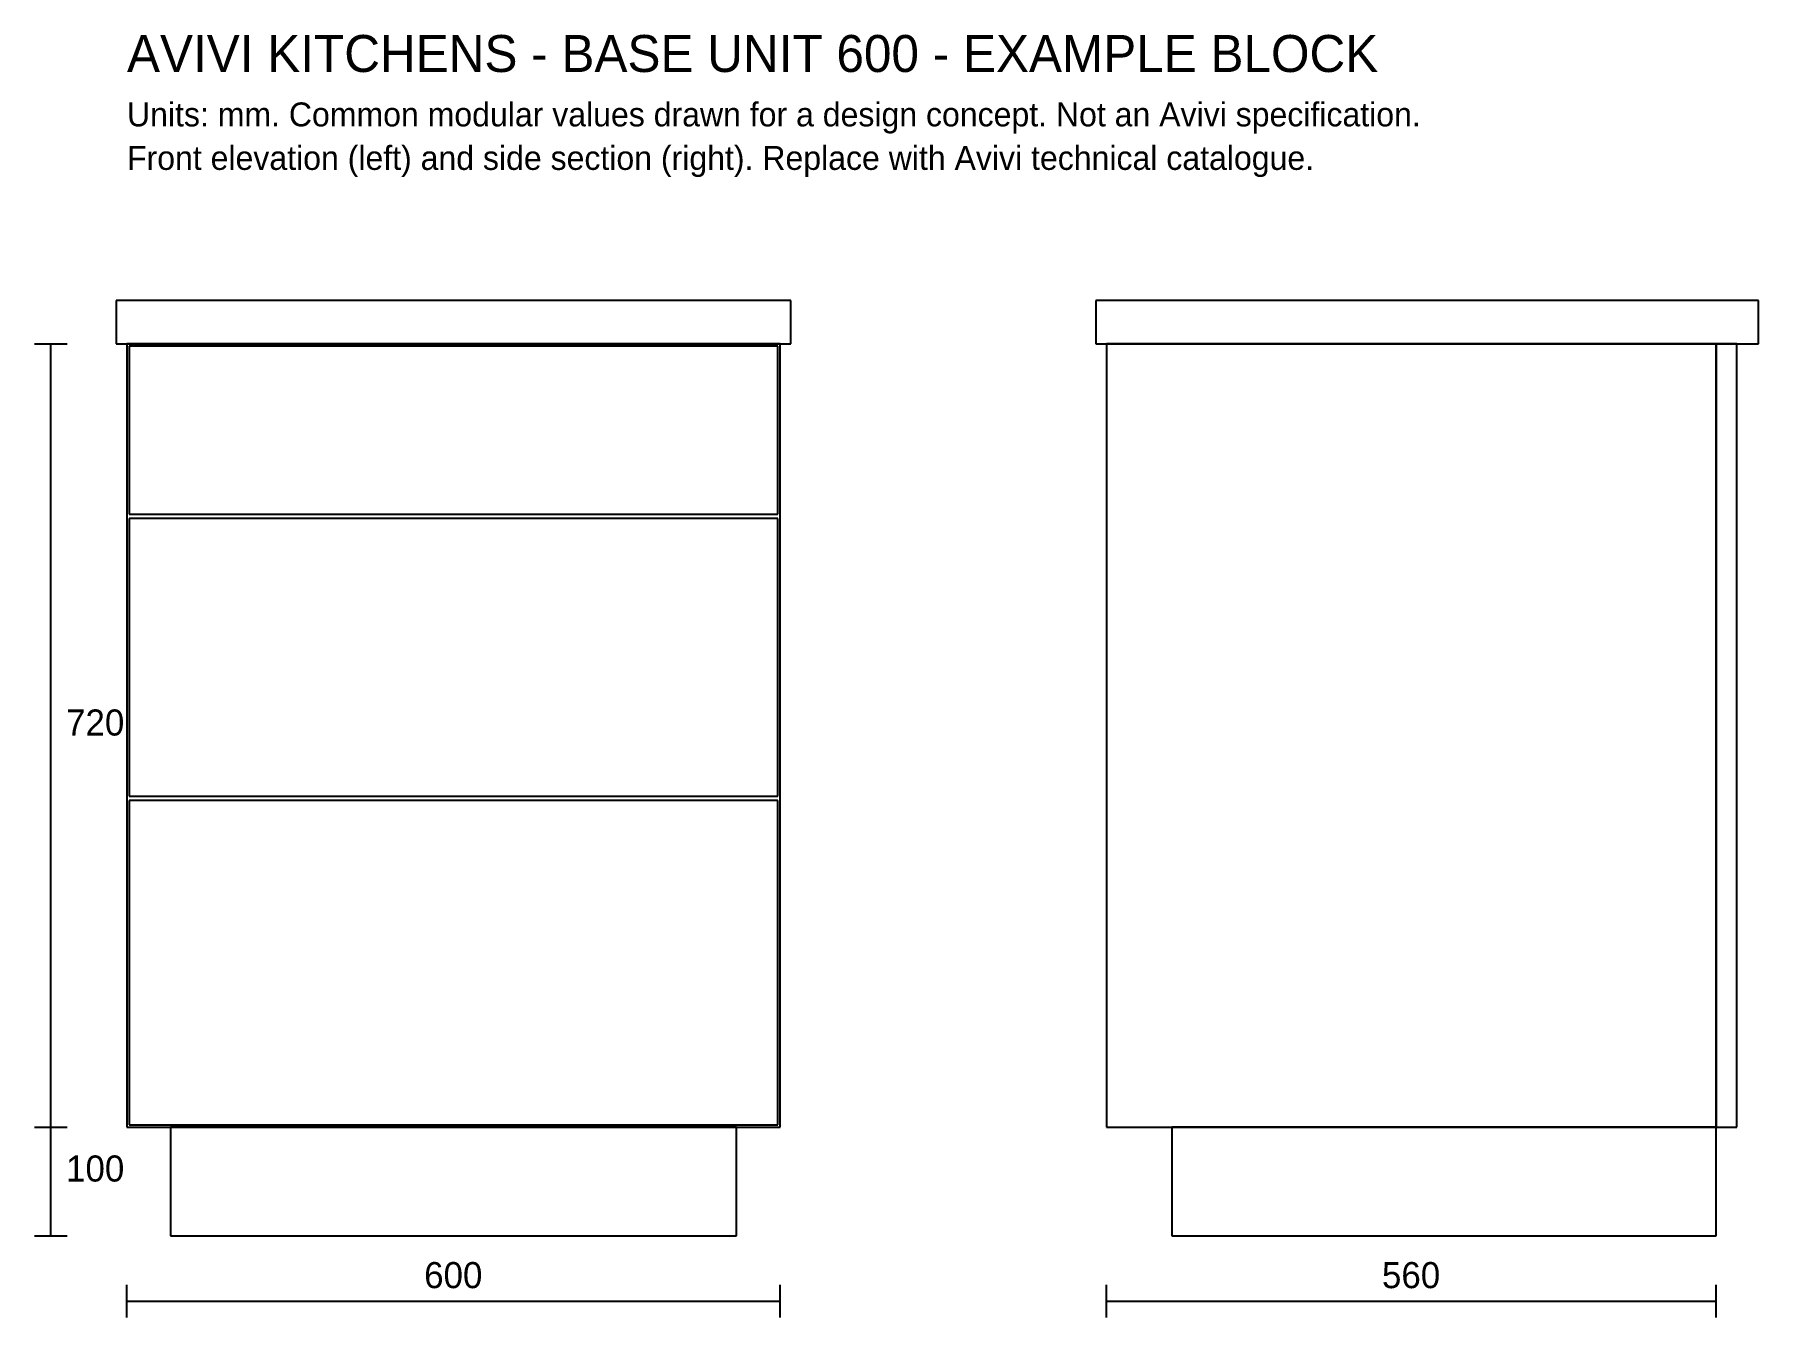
# Model space of a CAD drawing. Extents: x -85 to 1499, y -75 to 1105.
import ezdxf

# ---------------------------------------------------------------- set-up
doc = ezdxf.new("R2010")
doc.units = 0
for name, color, linetype in [('CARCASS', 7, 'CONTINUOUS'), ('DIMENSIONS', 1, 'CONTINUOUS'), ('FRONT', 3, 'CONTINUOUS'), ('NOTES', 2, 'CONTINUOUS'), ('PLINTH', 8, 'CONTINUOUS'), ('WORKTOP', 5, 'CONTINUOUS')]:
    doc.layers.add(name, color=color, linetype=linetype)

msp = doc.modelspace()

# ---------------------------------------------------------------- linework, layer by layer
at = {"layer": 'CARCASS'}
for p, q in [((600, 820), (0, 820)), ((0, 820), (0, 100)), ((600, 100), (600, 820)), ((1460, 820), (900, 820)), ((900, 820), (900, 100)), ((1460, 100), (1460, 820)), ((0, 100), (600, 100)), ((900, 100), (1460, 100))]:
    msp.add_line(p, q, dxfattribs=at)
at = {"layer": 'DIMENSIONS'}
for p, q in [((-85, 820), (-55, 820)), ((-70, 100), (-70, 820)), ((-85, 100), (-55, 100)), ((-85, 100), (-55, 100)), ((-70, 0), (-70, 100)), ((-85, 0), (-55, 0)), ((0, -75), (0, -45)), ((600, -75), (600, -45)), ((900, -75), (900, -45)), ((1460, -75), (1460, -45)), ((0, -60), (600, -60)), ((900, -60), (1460, -60))]:
    msp.add_line(p, q, dxfattribs=at)
at = {"layer": 'FRONT'}
for p, q in [((598, 818), (2, 818)), ((2, 818), (2, 663.6)), ((598, 663.6), (598, 818)), ((1479, 820), (1460, 820)), ((1460, 820), (1460, 100)), ((1479, 100), (1479, 820)), ((2, 663.6), (598, 663.6)), ((598, 659.6), (2, 659.6)), ((2, 659.6), (2, 404.4)), ((598, 404.4), (598, 659.6)), ((2, 404.4), (598, 404.4)), ((598, 400.4), (2, 400.4)), ((2, 400.4), (2, 102)), ((598, 102), (598, 400.4)), ((2, 102), (598, 102)), ((1460, 100), (1479, 100))]:
    msp.add_line(p, q, dxfattribs=at)
at = {"layer": 'PLINTH'}
for p, q in [((560, 100), (40, 100)), ((40, 100), (40, 0)), ((560, 0), (560, 100)), ((1460, 100), (960, 100)), ((960, 100), (960, 0)), ((1460, 0), (1460, 100)), ((40, 0), (560, 0)), ((960, 0), (1460, 0))]:
    msp.add_line(p, q, dxfattribs=at)
at = {"layer": 'WORKTOP'}
for p, q in [((610, 860), (-10, 860)), ((-10, 860), (-10, 820)), ((610, 820), (610, 860)), ((1499, 860), (890, 860)), ((890, 860), (890, 820)), ((1499, 820), (1499, 860)), ((-10, 820), (610, 820)), ((890, 820), (1499, 820))]:
    msp.add_line(p, q, dxfattribs=at)

# ---------------------------------------------------------------- texts
at = {"layer": 'DIMENSIONS'}
for s, p in [('720', (-56, 460)), ('100', (-56, 50)), ('600', (273, -48)), ('560', (1153, -48))]:
    msp.add_text(s, height=24, dxfattribs=at).set_placement(p)
at = {"layer": 'NOTES'}
for s, height, p in [('AVIVI KITCHENS - BASE UNIT 600 - EXAMPLE BLOCK', 34, (0, 1070)), ('Units: mm. Common modular values drawn for a design concept. Not an Avivi specification.', 22, (0, 1020)), ('Front elevation (left) and side section (right). Replace with Avivi technical catalogue.', 22, (0, 980))]:
    msp.add_text(s, height=height, dxfattribs=at).set_placement(p)

doc.saveas('drawing.dxf')
